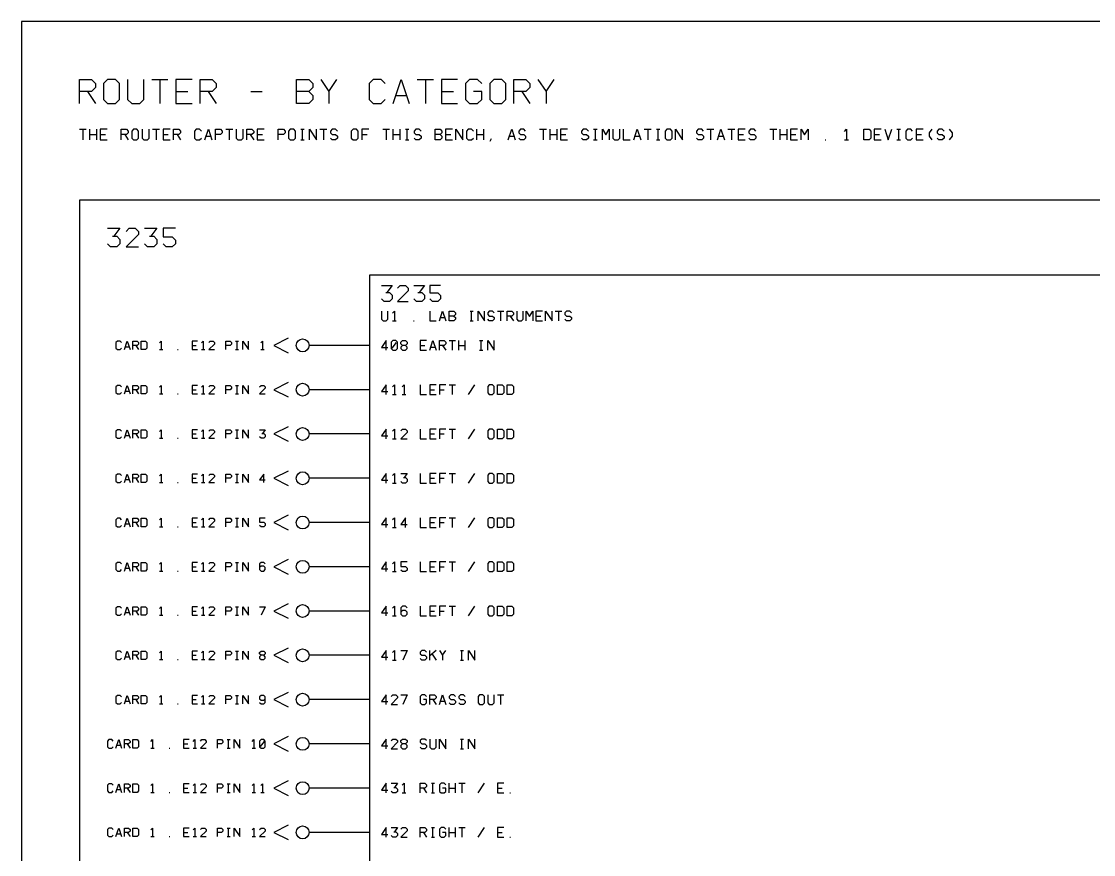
# Model space of a CAD drawing. Header units: millimetres. Extents: x 10 to 543, y 10 to 845.
# Drawn here: x 9.6 to 276.1, y 637.8 to 844.8 of the extents above; entities that cross this region are included whole.
import ezdxf

# ---------------------------------------------------------------- set-up
doc = ezdxf.new("R2010")
doc.units = ezdxf.units.MM
for name, color, linetype, lineweight in [('DEVICE', 7, 'CONTINUOUS', 25), ('GROUP', 6, 'CONTINUOUS', 25), ('LABEL', 8, 'CONTINUOUS', 25), ('POINT', 4, 'CONTINUOUS', 25), ('PORT_IN', 3, 'CONTINUOUS', 25), ('PORTAL', 2, 'CONTINUOUS', 25), ('SHEET', 7, 'CONTINUOUS', 25)]:
    doc.layers.add(name, color=color, linetype=linetype, lineweight=lineweight)

msp = doc.modelspace()

# ---------------------------------------------------------------- linework, layer by layer
at = {"layer": 'DEVICE'}
msp.add_lwpolyline([(96.1, 48.8), (456.1, 48.8), (456.1, 781.8), (96.1, 781.8)], close=True, dxfattribs=at)
at = {"layer": 'GROUP'}
msp.add_lwpolyline([(24, 24), (528.2, 24), (528.2, 800.4), (24, 800.4)], close=True, dxfattribs=at)
for points in [[(31, 793.4), (34.07, 793.4), (32.53, 791.41)], [(35.6, 792.63), (36.37, 793.4), (37.9, 793.4), (38.67, 792.63), (38.67, 791.87), (35.6, 788.8), (38.67, 788.8)], [(40.2, 793.4), (43.27, 793.4), (41.73, 791.41)], [(47.87, 793.4), (44.8, 793.4), (44.8, 791.25), (47.1, 791.25), (47.87, 790.49), (47.87, 789.57), (47.1, 788.8), (45.57, 788.8), (44.8, 789.57)], [(32.23, 791.41), (33.3, 791.41), (34.07, 790.64), (34.07, 789.57), (33.3, 788.8), (31.77, 788.8), (31, 789.57)], [(41.43, 791.41), (42.5, 791.41), (43.27, 790.64), (43.27, 789.57), (42.5, 788.8), (40.97, 788.8), (40.2, 789.57)]]:
    msp.add_lwpolyline(points, dxfattribs=at)
at = {"layer": 'LABEL'}
for points in [[(99.1, 779.2), (101.77, 779.2), (100.43, 777.47)], [(103.1, 778.53), (103.77, 779.2), (105.1, 779.2), (105.77, 778.53), (105.77, 777.87), (103.1, 775.2), (105.77, 775.2)], [(107.1, 779.2), (109.77, 779.2), (108.43, 777.47)], [(113.77, 779.2), (111.1, 779.2), (111.1, 777.33), (113.1, 777.33), (113.77, 776.67), (113.77, 775.87), (113.1, 775.2), (111.77, 775.2), (111.1, 775.87)], [(100.17, 777.47), (101.1, 777.47), (101.77, 776.8), (101.77, 775.87), (101.1, 775.2), (99.77, 775.2), (99.1, 775.87)], [(108.17, 777.47), (109.1, 777.47), (109.77, 776.8), (109.77, 775.87), (109.1, 775.2), (107.77, 775.2), (107.1, 775.87)], [(99.1, 772.8), (99.1, 770.8), (99.5, 770.4), (100.3, 770.4), (100.7, 770.8), (100.7, 772.8)], [(101.82, 772.32), (102.3, 772.8), (102.3, 770.4)], [(101.82, 770.4), (102.78, 770.4)], [(107.02, 770.4), (107.18, 770.4)], [(111.1, 772.8), (111.1, 770.4), (112.7, 770.4)], [(113.5, 770.4), (114.3, 772.8), (115.1, 770.4)], [(113.78, 771.2), (114.82, 771.2)], [(115.9, 770.4), (115.9, 772.8), (117.1, 772.8), (117.5, 772.4), (117.5, 772), (117.1, 771.6), (115.9, 771.6)], [(117.1, 771.6), (117.5, 771.2), (117.5, 770.8), (117.1, 770.4), (115.9, 770.4)], [(121.1, 772.8), (121.9, 772.8)], [(121.1, 770.4), (121.9, 770.4)], [(121.5, 770.4), (121.5, 772.8)], [(123.1, 770.4), (123.1, 772.8), (124.7, 770.4), (124.7, 772.8)], [(127.1, 772.4), (126.7, 772.8), (125.9, 772.8), (125.5, 772.4), (125.5, 772), (125.9, 771.6), (126.7, 771.6), (127.1, 771.2), (127.1, 770.8), (126.7, 770.4), (125.9, 770.4), (125.5, 770.8)], [(127.9, 772.8), (129.5, 772.8)], [(128.7, 772.8), (128.7, 770.4)], [(130.3, 770.4), (130.3, 772.8), (131.5, 772.8), (131.9, 772.4), (131.9, 772), (131.5, 771.6), (130.3, 771.6)], [(131.1, 771.6), (131.9, 770.4)], [(132.7, 772.8), (132.7, 770.8), (133.1, 770.4), (133.9, 770.4), (134.3, 770.8), (134.3, 772.8)], [(135.1, 770.4), (135.1, 772.8), (135.9, 771.52), (136.7, 772.8), (136.7, 770.4)], [(139.1, 772.8), (137.5, 772.8), (137.5, 770.4), (139.1, 770.4)], [(137.5, 771.6), (138.7, 771.6)], [(139.9, 770.4), (139.9, 772.8), (141.5, 770.4), (141.5, 772.8)], [(142.3, 772.8), (143.9, 772.8)], [(143.1, 772.8), (143.1, 770.4)], [(146.3, 772.4), (145.9, 772.8), (145.1, 772.8), (144.7, 772.4), (144.7, 772), (145.1, 771.6), (145.9, 771.6), (146.3, 771.2), (146.3, 770.8), (145.9, 770.4), (145.1, 770.4), (144.7, 770.8)], [(100.3, 763.1), (100.3, 765.5), (99.1, 763.82), (100.7, 763.82)], [(101.9, 763.1), (102.7, 763.1), (103.1, 763.5), (103.1, 765.1), (102.7, 765.5), (101.9, 765.5), (101.5, 765.1), (101.5, 763.5), (101.9, 763.1)], [(101.74, 763.58), (102.86, 765.02)], [(104.3, 764.3), (103.9, 764.7), (103.9, 765.1), (104.3, 765.5), (105.1, 765.5), (105.5, 765.1), (105.5, 764.7), (105.1, 764.3), (104.3, 764.3), (103.9, 763.9), (103.9, 763.5), (104.3, 763.1), (105.1, 763.1), (105.5, 763.5), (105.5, 763.9), (105.1, 764.3)], [(110.3, 765.5), (108.7, 765.5), (108.7, 763.1), (110.3, 763.1)], [(111.1, 763.1), (111.9, 765.5), (112.7, 763.1)], [(113.5, 763.1), (113.5, 765.5), (114.7, 765.5), (115.1, 765.1), (115.1, 764.7), (114.7, 764.3), (113.5, 764.3)], [(115.9, 765.5), (117.5, 765.5)], [(116.7, 765.5), (116.7, 763.1)], [(118.3, 763.1), (118.3, 765.5)], [(119.9, 763.1), (119.9, 765.5)], [(123.5, 765.5), (124.3, 765.5)], [(123.9, 763.1), (123.9, 765.5)], [(125.5, 763.1), (125.5, 765.5), (127.1, 763.1), (127.1, 765.5)], [(108.7, 764.3), (109.9, 764.3)], [(111.38, 763.9), (112.42, 763.9)], [(114.3, 764.3), (115.1, 763.1)], [(118.3, 764.3), (119.9, 764.3)], [(123.5, 763.1), (124.3, 763.1)], [(100.3, 752.1), (100.3, 754.5), (99.1, 752.82), (100.7, 752.82)], [(101.82, 754.02), (102.3, 754.5), (102.3, 752.1)], [(104.22, 754.02), (104.7, 754.5), (104.7, 752.1)], [(108.7, 754.5), (108.7, 752.1), (110.3, 752.1)], [(112.7, 754.5), (111.1, 754.5), (111.1, 752.1), (112.7, 752.1)], [(115.1, 754.5), (113.5, 754.5), (113.5, 752.1)], [(115.9, 754.5), (117.5, 754.5)], [(116.7, 754.5), (116.7, 752.1)], [(120.7, 752.1), (122.3, 754.5)], [(125.9, 752.1), (126.7, 752.1), (127.1, 752.5), (127.1, 754.1), (126.7, 754.5), (125.9, 754.5), (125.5, 754.1), (125.5, 752.5), (125.9, 752.1)], [(127.9, 752.1), (127.9, 754.5), (129.1, 754.5), (129.5, 754.1), (129.5, 752.5), (129.1, 752.1), (127.9, 752.1)], [(130.3, 752.1), (130.3, 754.5), (131.5, 754.5), (131.9, 754.1), (131.9, 752.5), (131.5, 752.1), (130.3, 752.1)], [(101.82, 752.1), (102.78, 752.1)], [(104.22, 752.1), (105.18, 752.1)], [(111.1, 753.3), (112.3, 753.3)], [(113.5, 753.3), (114.7, 753.3)], [(100.3, 741.1), (100.3, 743.5), (99.1, 741.82), (100.7, 741.82)], [(101.82, 743.02), (102.3, 743.5), (102.3, 741.1)], [(101.82, 741.1), (102.78, 741.1)], [(103.9, 743.1), (104.3, 743.5), (105.1, 743.5), (105.5, 743.1), (105.5, 742.7), (103.9, 741.1), (105.5, 741.1)], [(108.7, 743.5), (108.7, 741.1), (110.3, 741.1)], [(112.7, 743.5), (111.1, 743.5), (111.1, 741.1), (112.7, 741.1)], [(111.1, 742.3), (112.3, 742.3)], [(115.1, 743.5), (113.5, 743.5), (113.5, 741.1)], [(113.5, 742.3), (114.7, 742.3)], [(115.9, 743.5), (117.5, 743.5)], [(116.7, 743.5), (116.7, 741.1)], [(120.7, 741.1), (122.3, 743.5)], [(125.9, 741.1), (126.7, 741.1), (127.1, 741.5), (127.1, 743.1), (126.7, 743.5), (125.9, 743.5), (125.5, 743.1), (125.5, 741.5), (125.9, 741.1)], [(127.9, 741.1), (127.9, 743.5), (129.1, 743.5), (129.5, 743.1), (129.5, 741.5), (129.1, 741.1), (127.9, 741.1)], [(130.3, 741.1), (130.3, 743.5), (131.5, 743.5), (131.9, 743.1), (131.9, 741.5), (131.5, 741.1), (130.3, 741.1)], [(100.3, 730.1), (100.3, 732.5), (99.1, 730.82), (100.7, 730.82)], [(101.82, 732.02), (102.3, 732.5), (102.3, 730.1)], [(103.9, 732.5), (105.5, 732.5), (104.7, 731.46)], [(104.54, 731.46), (105.1, 731.46), (105.5, 731.06), (105.5, 730.5), (105.1, 730.1), (104.3, 730.1), (103.9, 730.5)], [(108.7, 732.5), (108.7, 730.1), (110.3, 730.1)], [(112.7, 732.5), (111.1, 732.5), (111.1, 730.1), (112.7, 730.1)], [(111.1, 731.3), (112.3, 731.3)], [(115.1, 732.5), (113.5, 732.5), (113.5, 730.1)], [(113.5, 731.3), (114.7, 731.3)], [(115.9, 732.5), (117.5, 732.5)], [(116.7, 732.5), (116.7, 730.1)], [(120.7, 730.1), (122.3, 732.5)], [(125.9, 730.1), (126.7, 730.1), (127.1, 730.5), (127.1, 732.1), (126.7, 732.5), (125.9, 732.5), (125.5, 732.1), (125.5, 730.5), (125.9, 730.1)], [(127.9, 730.1), (127.9, 732.5), (129.1, 732.5), (129.5, 732.1), (129.5, 730.5), (129.1, 730.1), (127.9, 730.1)], [(130.3, 730.1), (130.3, 732.5), (131.5, 732.5), (131.9, 732.1), (131.9, 730.5), (131.5, 730.1), (130.3, 730.1)], [(101.82, 730.1), (102.78, 730.1)], [(100.3, 719.1), (100.3, 721.5), (99.1, 719.82), (100.7, 719.82)], [(101.82, 721.02), (102.3, 721.5), (102.3, 719.1)], [(105.1, 719.1), (105.1, 721.5), (103.9, 719.82), (105.5, 719.82)], [(108.7, 721.5), (108.7, 719.1), (110.3, 719.1)], [(112.7, 721.5), (111.1, 721.5), (111.1, 719.1), (112.7, 719.1)], [(111.1, 720.3), (112.3, 720.3)], [(115.1, 721.5), (113.5, 721.5), (113.5, 719.1)], [(113.5, 720.3), (114.7, 720.3)], [(115.9, 721.5), (117.5, 721.5)], [(116.7, 721.5), (116.7, 719.1)], [(120.7, 719.1), (122.3, 721.5)], [(125.9, 719.1), (126.7, 719.1), (127.1, 719.5), (127.1, 721.1), (126.7, 721.5), (125.9, 721.5), (125.5, 721.1), (125.5, 719.5), (125.9, 719.1)], [(127.9, 719.1), (127.9, 721.5), (129.1, 721.5), (129.5, 721.1), (129.5, 719.5), (129.1, 719.1), (127.9, 719.1)], [(130.3, 719.1), (130.3, 721.5), (131.5, 721.5), (131.9, 721.1), (131.9, 719.5), (131.5, 719.1), (130.3, 719.1)], [(101.82, 719.1), (102.78, 719.1)], [(100.3, 708.1), (100.3, 710.5), (99.1, 708.82), (100.7, 708.82)], [(101.82, 710.02), (102.3, 710.5), (102.3, 708.1)], [(105.5, 710.5), (103.9, 710.5), (103.9, 709.38), (105.1, 709.38), (105.5, 708.98), (105.5, 708.5), (105.1, 708.1), (104.3, 708.1), (103.9, 708.5)], [(108.7, 710.5), (108.7, 708.1), (110.3, 708.1)], [(112.7, 710.5), (111.1, 710.5), (111.1, 708.1), (112.7, 708.1)], [(111.1, 709.3), (112.3, 709.3)], [(115.1, 710.5), (113.5, 710.5), (113.5, 708.1)], [(113.5, 709.3), (114.7, 709.3)], [(115.9, 710.5), (117.5, 710.5)], [(116.7, 710.5), (116.7, 708.1)], [(120.7, 708.1), (122.3, 710.5)], [(125.9, 708.1), (126.7, 708.1), (127.1, 708.5), (127.1, 710.1), (126.7, 710.5), (125.9, 710.5), (125.5, 710.1), (125.5, 708.5), (125.9, 708.1)], [(127.9, 708.1), (127.9, 710.5), (129.1, 710.5), (129.5, 710.1), (129.5, 708.5), (129.1, 708.1), (127.9, 708.1)], [(130.3, 708.1), (130.3, 710.5), (131.5, 710.5), (131.9, 710.1), (131.9, 708.5), (131.5, 708.1), (130.3, 708.1)], [(101.82, 708.1), (102.78, 708.1)], [(100.3, 697.1), (100.3, 699.5), (99.1, 697.82), (100.7, 697.82)], [(101.82, 699.02), (102.3, 699.5), (102.3, 697.1)], [(105.5, 699.1), (105.1, 699.5), (104.3, 699.5), (103.9, 699.1), (103.9, 697.5), (104.3, 697.1), (105.1, 697.1), (105.5, 697.5), (105.5, 698.06), (105.1, 698.46), (104.3, 698.46), (103.9, 698.06)], [(108.7, 699.5), (108.7, 697.1), (110.3, 697.1)], [(112.7, 699.5), (111.1, 699.5), (111.1, 697.1), (112.7, 697.1)], [(111.1, 698.3), (112.3, 698.3)], [(115.1, 699.5), (113.5, 699.5), (113.5, 697.1)], [(113.5, 698.3), (114.7, 698.3)], [(115.9, 699.5), (117.5, 699.5)], [(116.7, 699.5), (116.7, 697.1)], [(120.7, 697.1), (122.3, 699.5)], [(125.9, 697.1), (126.7, 697.1), (127.1, 697.5), (127.1, 699.1), (126.7, 699.5), (125.9, 699.5), (125.5, 699.1), (125.5, 697.5), (125.9, 697.1)], [(127.9, 697.1), (127.9, 699.5), (129.1, 699.5), (129.5, 699.1), (129.5, 697.5), (129.1, 697.1), (127.9, 697.1)], [(130.3, 697.1), (130.3, 699.5), (131.5, 699.5), (131.9, 699.1), (131.9, 697.5), (131.5, 697.1), (130.3, 697.1)], [(101.82, 697.1), (102.78, 697.1)], [(100.3, 686.1), (100.3, 688.5), (99.1, 686.82), (100.7, 686.82)], [(101.82, 688.02), (102.3, 688.5), (102.3, 686.1)], [(103.9, 688.5), (105.5, 688.5), (104.38, 686.1)], [(110.3, 688.1), (109.9, 688.5), (109.1, 688.5), (108.7, 688.1), (108.7, 687.7), (109.1, 687.3), (109.9, 687.3), (110.3, 686.9), (110.3, 686.5), (109.9, 686.1), (109.1, 686.1), (108.7, 686.5)], [(111.1, 686.1), (111.1, 688.5)], [(112.7, 688.5), (111.1, 687.14)], [(111.66, 687.62), (112.7, 686.1)], [(113.5, 688.5), (114.3, 687.3), (115.1, 688.5)], [(118.7, 688.5), (119.5, 688.5)], [(119.1, 686.1), (119.1, 688.5)], [(120.7, 686.1), (120.7, 688.5), (122.3, 686.1), (122.3, 688.5)], [(101.82, 686.1), (102.78, 686.1)], [(114.3, 687.3), (114.3, 686.1)], [(118.7, 686.1), (119.5, 686.1)], [(100.3, 675.1), (100.3, 677.5), (99.1, 675.82), (100.7, 675.82)], [(101.5, 677.1), (101.9, 677.5), (102.7, 677.5), (103.1, 677.1), (103.1, 676.7), (101.5, 675.1), (103.1, 675.1)], [(103.9, 677.5), (105.5, 677.5), (104.38, 675.1)], [(110.3, 677.1), (109.9, 677.5), (109.1, 677.5), (108.7, 677.1), (108.7, 675.5), (109.1, 675.1), (109.9, 675.1), (110.3, 675.5), (110.3, 676.3), (109.5, 676.3)], [(111.1, 675.1), (111.1, 677.5), (112.3, 677.5), (112.7, 677.1), (112.7, 676.7), (112.3, 676.3), (111.1, 676.3)], [(113.5, 675.1), (114.3, 677.5), (115.1, 675.1)], [(117.5, 677.1), (117.1, 677.5), (116.3, 677.5), (115.9, 677.1), (115.9, 676.7), (116.3, 676.3), (117.1, 676.3), (117.5, 675.9), (117.5, 675.5), (117.1, 675.1), (116.3, 675.1), (115.9, 675.5)], [(119.9, 677.1), (119.5, 677.5), (118.7, 677.5), (118.3, 677.1), (118.3, 676.7), (118.7, 676.3), (119.5, 676.3), (119.9, 675.9), (119.9, 675.5), (119.5, 675.1), (118.7, 675.1), (118.3, 675.5)], [(123.5, 675.1), (124.3, 675.1), (124.7, 675.5), (124.7, 677.1), (124.3, 677.5), (123.5, 677.5), (123.1, 677.1), (123.1, 675.5), (123.5, 675.1)], [(125.5, 677.5), (125.5, 675.5), (125.9, 675.1), (126.7, 675.1), (127.1, 675.5), (127.1, 677.5)], [(127.9, 677.5), (129.5, 677.5)], [(128.7, 677.5), (128.7, 675.1)], [(111.9, 676.3), (112.7, 675.1)], [(113.78, 675.9), (114.82, 675.9)], [(100.3, 664.1), (100.3, 666.5), (99.1, 664.82), (100.7, 664.82)], [(101.5, 666.1), (101.9, 666.5), (102.7, 666.5), (103.1, 666.1), (103.1, 665.7), (101.5, 664.1), (103.1, 664.1)], [(104.3, 665.3), (103.9, 665.7), (103.9, 666.1), (104.3, 666.5), (105.1, 666.5), (105.5, 666.1), (105.5, 665.7), (105.1, 665.3), (104.3, 665.3), (103.9, 664.9), (103.9, 664.5), (104.3, 664.1), (105.1, 664.1), (105.5, 664.5), (105.5, 664.9), (105.1, 665.3)], [(110.3, 666.1), (109.9, 666.5), (109.1, 666.5), (108.7, 666.1), (108.7, 665.7), (109.1, 665.3), (109.9, 665.3), (110.3, 664.9), (110.3, 664.5), (109.9, 664.1), (109.1, 664.1), (108.7, 664.5)], [(111.1, 666.5), (111.1, 664.5), (111.5, 664.1), (112.3, 664.1), (112.7, 664.5), (112.7, 666.5)], [(113.5, 664.1), (113.5, 666.5), (115.1, 664.1), (115.1, 666.5)], [(118.7, 666.5), (119.5, 666.5)], [(119.1, 664.1), (119.1, 666.5)], [(120.7, 664.1), (120.7, 666.5), (122.3, 664.1), (122.3, 666.5)], [(118.7, 664.1), (119.5, 664.1)], [(100.3, 653.1), (100.3, 655.5), (99.1, 653.82), (100.7, 653.82)], [(101.5, 655.5), (103.1, 655.5), (102.3, 654.46)], [(102.14, 654.46), (102.7, 654.46), (103.1, 654.06), (103.1, 653.5), (102.7, 653.1), (101.9, 653.1), (101.5, 653.5)], [(104.22, 655.02), (104.7, 655.5), (104.7, 653.1)], [(104.22, 653.1), (105.18, 653.1)], [(108.7, 653.1), (108.7, 655.5), (109.9, 655.5), (110.3, 655.1), (110.3, 654.7), (109.9, 654.3), (108.7, 654.3)], [(109.5, 654.3), (110.3, 653.1)], [(111.5, 655.5), (112.3, 655.5)], [(111.5, 653.1), (112.3, 653.1)], [(111.9, 653.1), (111.9, 655.5)], [(115.1, 655.1), (114.7, 655.5), (113.9, 655.5), (113.5, 655.1), (113.5, 653.5), (113.9, 653.1), (114.7, 653.1), (115.1, 653.5), (115.1, 654.3), (114.3, 654.3)], [(115.9, 653.1), (115.9, 655.5)], [(115.9, 654.3), (117.5, 654.3)], [(117.5, 653.1), (117.5, 655.5)], [(118.3, 655.5), (119.9, 655.5)], [(119.1, 655.5), (119.1, 653.1)], [(123.1, 653.1), (124.7, 655.5)], [(129.5, 655.5), (127.9, 655.5), (127.9, 653.1), (129.5, 653.1)], [(127.9, 654.3), (129.1, 654.3)], [(131.02, 653.1), (131.18, 653.1)], [(100.3, 642.1), (100.3, 644.5), (99.1, 642.82), (100.7, 642.82)], [(101.5, 644.5), (103.1, 644.5), (102.3, 643.46)], [(102.14, 643.46), (102.7, 643.46), (103.1, 643.06), (103.1, 642.5), (102.7, 642.1), (101.9, 642.1), (101.5, 642.5)], [(103.9, 644.1), (104.3, 644.5), (105.1, 644.5), (105.5, 644.1), (105.5, 643.7), (103.9, 642.1), (105.5, 642.1)], [(108.7, 642.1), (108.7, 644.5), (109.9, 644.5), (110.3, 644.1), (110.3, 643.7), (109.9, 643.3), (108.7, 643.3)], [(109.5, 643.3), (110.3, 642.1)], [(111.5, 644.5), (112.3, 644.5)], [(111.9, 642.1), (111.9, 644.5)], [(115.1, 644.1), (114.7, 644.5), (113.9, 644.5), (113.5, 644.1), (113.5, 642.5), (113.9, 642.1), (114.7, 642.1), (115.1, 642.5), (115.1, 643.3), (114.3, 643.3)], [(115.9, 642.1), (115.9, 644.5)], [(115.9, 643.3), (117.5, 643.3)], [(117.5, 642.1), (117.5, 644.5)], [(118.3, 644.5), (119.9, 644.5)], [(119.1, 644.5), (119.1, 642.1)], [(123.1, 642.1), (124.7, 644.5)], [(129.5, 644.5), (127.9, 644.5), (127.9, 642.1), (129.5, 642.1)], [(127.9, 643.3), (129.1, 643.3)], [(111.5, 642.1), (112.3, 642.1)], [(131.02, 642.1), (131.18, 642.1)]]:
    msp.add_lwpolyline(points, dxfattribs=at)
at = {"layer": 'POINT'}
for centre in [(79.5, 764.3), (79.5, 753.3), (79.5, 742.3), (79.5, 731.3), (79.5, 720.3), (79.5, 709.3), (79.5, 698.3), (79.5, 687.3), (79.5, 676.3), (79.5, 665.3), (79.5, 654.3), (79.5, 643.3)]:
    msp.add_circle(centre, 1.6, dxfattribs=at)
at = {"layer": 'PORT_IN'}
for p, q in [((96.1, 764.3), (81.1, 764.3)), ((96.1, 753.3), (81.1, 753.3)), ((96.1, 742.3), (81.1, 742.3)), ((96.1, 731.3), (81.1, 731.3)), ((96.1, 720.3), (81.1, 720.3)), ((96.1, 709.3), (81.1, 709.3)), ((96.1, 698.3), (81.1, 698.3)), ((96.1, 687.3), (81.1, 687.3)), ((96.1, 676.3), (81.1, 676.3)), ((96.1, 665.3), (81.1, 665.3)), ((96.1, 654.3), (81.1, 654.3)), ((96.1, 643.3), (81.1, 643.3))]:
    msp.add_line(p, q, dxfattribs=at)
at = {"layer": 'PORTAL'}
for points in [[(34.5, 765), (34.15, 765.35), (33.45, 765.35), (33.1, 765), (33.1, 763.6), (33.45, 763.25), (34.15, 763.25), (34.5, 763.6)], [(35.2, 763.25), (35.9, 765.35), (36.6, 763.25)], [(37.3, 763.25), (37.3, 765.35), (38.35, 765.35), (38.7, 765), (38.7, 764.65), (38.35, 764.3), (37.3, 764.3)], [(39.4, 763.25), (39.4, 765.35), (40.45, 765.35), (40.8, 765), (40.8, 763.6), (40.45, 763.25), (39.4, 763.25)], [(43.88, 764.93), (44.3, 765.35), (44.3, 763.25)], [(53.4, 765.35), (52, 765.35), (52, 763.25), (53.4, 763.25)], [(54.38, 764.93), (54.8, 765.35), (54.8, 763.25)], [(56.2, 765), (56.55, 765.35), (57.25, 765.35), (57.6, 765), (57.6, 764.65), (56.2, 763.25), (57.6, 763.25)], [(60.4, 763.25), (60.4, 765.35), (61.45, 765.35), (61.8, 765), (61.8, 764.65), (61.45, 764.3), (60.4, 764.3)], [(62.85, 765.35), (63.55, 765.35)], [(63.2, 763.25), (63.2, 765.35)], [(64.6, 763.25), (64.6, 765.35), (66, 763.25), (66, 765.35)], [(69.08, 764.93), (69.5, 765.35), (69.5, 763.25)], [(75.9, 766.1), (72.3, 764.3), (75.9, 762.5)], [(35.45, 763.95), (36.35, 763.95)], [(38, 764.3), (38.7, 763.25)], [(43.88, 763.25), (44.72, 763.25)], [(48.43, 763.25), (48.57, 763.25)], [(52, 764.3), (53.05, 764.3)], [(54.38, 763.25), (55.22, 763.25)], [(62.85, 763.25), (63.55, 763.25)], [(69.08, 763.25), (69.92, 763.25)], [(34.5, 754), (34.15, 754.35), (33.45, 754.35), (33.1, 754), (33.1, 752.6), (33.45, 752.25), (34.15, 752.25), (34.5, 752.6)], [(35.2, 752.25), (35.9, 754.35), (36.6, 752.25)], [(37.3, 752.25), (37.3, 754.35), (38.35, 754.35), (38.7, 754), (38.7, 753.65), (38.35, 753.3), (37.3, 753.3)], [(39.4, 752.25), (39.4, 754.35), (40.45, 754.35), (40.8, 754), (40.8, 752.6), (40.45, 752.25), (39.4, 752.25)], [(43.88, 753.93), (44.3, 754.35), (44.3, 752.25)], [(53.4, 754.35), (52, 754.35), (52, 752.25), (53.4, 752.25)], [(54.38, 753.93), (54.8, 754.35), (54.8, 752.25)], [(56.2, 754), (56.55, 754.35), (57.25, 754.35), (57.6, 754), (57.6, 753.65), (56.2, 752.25), (57.6, 752.25)], [(60.4, 752.25), (60.4, 754.35), (61.45, 754.35), (61.8, 754), (61.8, 753.65), (61.45, 753.3), (60.4, 753.3)], [(62.85, 754.35), (63.55, 754.35)], [(63.2, 752.25), (63.2, 754.35)], [(64.6, 752.25), (64.6, 754.35), (66, 752.25), (66, 754.35)], [(68.8, 754), (69.15, 754.35), (69.85, 754.35), (70.2, 754), (70.2, 753.65), (68.8, 752.25), (70.2, 752.25)], [(75.9, 755.1), (72.3, 753.3), (75.9, 751.5)], [(35.45, 752.95), (36.35, 752.95)], [(38, 753.3), (38.7, 752.25)], [(43.88, 752.25), (44.72, 752.25)], [(48.43, 752.25), (48.57, 752.25)], [(52, 753.3), (53.05, 753.3)], [(54.38, 752.25), (55.22, 752.25)], [(62.85, 752.25), (63.55, 752.25)], [(75.9, 744.1), (72.3, 742.3), (75.9, 740.5)], [(34.5, 743), (34.15, 743.35), (33.45, 743.35), (33.1, 743), (33.1, 741.6), (33.45, 741.25), (34.15, 741.25), (34.5, 741.6)], [(35.2, 741.25), (35.9, 743.35), (36.6, 741.25)], [(35.45, 741.95), (36.35, 741.95)], [(37.3, 741.25), (37.3, 743.35), (38.35, 743.35), (38.7, 743), (38.7, 742.65), (38.35, 742.3), (37.3, 742.3)], [(38, 742.3), (38.7, 741.25)], [(39.4, 741.25), (39.4, 743.35), (40.45, 743.35), (40.8, 743), (40.8, 741.6), (40.45, 741.25), (39.4, 741.25)], [(43.88, 742.93), (44.3, 743.35), (44.3, 741.25)], [(43.88, 741.25), (44.72, 741.25)], [(48.43, 741.25), (48.57, 741.25)], [(53.4, 743.35), (52, 743.35), (52, 741.25), (53.4, 741.25)], [(52, 742.3), (53.05, 742.3)], [(54.38, 742.93), (54.8, 743.35), (54.8, 741.25)], [(54.38, 741.25), (55.22, 741.25)], [(56.2, 743), (56.55, 743.35), (57.25, 743.35), (57.6, 743), (57.6, 742.65), (56.2, 741.25), (57.6, 741.25)], [(60.4, 741.25), (60.4, 743.35), (61.45, 743.35), (61.8, 743), (61.8, 742.65), (61.45, 742.3), (60.4, 742.3)], [(62.85, 743.35), (63.55, 743.35)], [(62.85, 741.25), (63.55, 741.25)], [(63.2, 741.25), (63.2, 743.35)], [(64.6, 741.25), (64.6, 743.35), (66, 741.25), (66, 743.35)], [(68.8, 743.35), (70.2, 743.35), (69.5, 742.44)], [(69.36, 742.44), (69.85, 742.44), (70.2, 742.09), (70.2, 741.6), (69.85, 741.25), (69.15, 741.25), (68.8, 741.6)], [(75.9, 733.1), (72.3, 731.3), (75.9, 729.5)], [(34.5, 732), (34.15, 732.35), (33.45, 732.35), (33.1, 732), (33.1, 730.6), (33.45, 730.25), (34.15, 730.25), (34.5, 730.6)], [(35.2, 730.25), (35.9, 732.35), (36.6, 730.25)], [(35.45, 730.95), (36.35, 730.95)], [(37.3, 730.25), (37.3, 732.35), (38.35, 732.35), (38.7, 732), (38.7, 731.65), (38.35, 731.3), (37.3, 731.3)], [(38, 731.3), (38.7, 730.25)], [(39.4, 730.25), (39.4, 732.35), (40.45, 732.35), (40.8, 732), (40.8, 730.6), (40.45, 730.25), (39.4, 730.25)], [(43.88, 731.93), (44.3, 732.35), (44.3, 730.25)], [(43.88, 730.25), (44.72, 730.25)], [(48.43, 730.25), (48.57, 730.25)], [(53.4, 732.35), (52, 732.35), (52, 730.25), (53.4, 730.25)], [(52, 731.3), (53.05, 731.3)], [(54.38, 731.93), (54.8, 732.35), (54.8, 730.25)], [(54.38, 730.25), (55.22, 730.25)], [(56.2, 732), (56.55, 732.35), (57.25, 732.35), (57.6, 732), (57.6, 731.65), (56.2, 730.25), (57.6, 730.25)], [(60.4, 730.25), (60.4, 732.35), (61.45, 732.35), (61.8, 732), (61.8, 731.65), (61.45, 731.3), (60.4, 731.3)], [(62.85, 732.35), (63.55, 732.35)], [(62.85, 730.25), (63.55, 730.25)], [(63.2, 730.25), (63.2, 732.35)], [(64.6, 730.25), (64.6, 732.35), (66, 730.25), (66, 732.35)], [(69.85, 730.25), (69.85, 732.35), (68.8, 730.88), (70.2, 730.88)], [(34.5, 721), (34.15, 721.35), (33.45, 721.35), (33.1, 721), (33.1, 719.6), (33.45, 719.25), (34.15, 719.25), (34.5, 719.6)], [(35.2, 719.25), (35.9, 721.35), (36.6, 719.25)], [(35.45, 719.95), (36.35, 719.95)], [(37.3, 719.25), (37.3, 721.35), (38.35, 721.35), (38.7, 721), (38.7, 720.65), (38.35, 720.3), (37.3, 720.3)], [(38, 720.3), (38.7, 719.25)], [(39.4, 719.25), (39.4, 721.35), (40.45, 721.35), (40.8, 721), (40.8, 719.6), (40.45, 719.25), (39.4, 719.25)], [(43.88, 720.93), (44.3, 721.35), (44.3, 719.25)], [(53.4, 721.35), (52, 721.35), (52, 719.25), (53.4, 719.25)], [(52, 720.3), (53.05, 720.3)], [(54.38, 720.93), (54.8, 721.35), (54.8, 719.25)], [(56.2, 721), (56.55, 721.35), (57.25, 721.35), (57.6, 721), (57.6, 720.65), (56.2, 719.25), (57.6, 719.25)], [(60.4, 719.25), (60.4, 721.35), (61.45, 721.35), (61.8, 721), (61.8, 720.65), (61.45, 720.3), (60.4, 720.3)], [(62.85, 721.35), (63.55, 721.35)], [(63.2, 719.25), (63.2, 721.35)], [(64.6, 719.25), (64.6, 721.35), (66, 719.25), (66, 721.35)], [(70.2, 721.35), (68.8, 721.35), (68.8, 720.37), (69.85, 720.37), (70.2, 720.02), (70.2, 719.6), (69.85, 719.25), (69.15, 719.25), (68.8, 719.6)], [(75.9, 722.1), (72.3, 720.3), (75.9, 718.5)], [(43.88, 719.25), (44.72, 719.25)], [(48.43, 719.25), (48.57, 719.25)], [(54.38, 719.25), (55.22, 719.25)], [(62.85, 719.25), (63.55, 719.25)], [(34.5, 710), (34.15, 710.35), (33.45, 710.35), (33.1, 710), (33.1, 708.6), (33.45, 708.25), (34.15, 708.25), (34.5, 708.6)], [(35.2, 708.25), (35.9, 710.35), (36.6, 708.25)], [(35.45, 708.95), (36.35, 708.95)], [(37.3, 708.25), (37.3, 710.35), (38.35, 710.35), (38.7, 710), (38.7, 709.65), (38.35, 709.3), (37.3, 709.3)], [(38, 709.3), (38.7, 708.25)], [(39.4, 708.25), (39.4, 710.35), (40.45, 710.35), (40.8, 710), (40.8, 708.6), (40.45, 708.25), (39.4, 708.25)], [(43.88, 709.93), (44.3, 710.35), (44.3, 708.25)], [(53.4, 710.35), (52, 710.35), (52, 708.25), (53.4, 708.25)], [(52, 709.3), (53.05, 709.3)], [(54.38, 709.93), (54.8, 710.35), (54.8, 708.25)], [(56.2, 710), (56.55, 710.35), (57.25, 710.35), (57.6, 710), (57.6, 709.65), (56.2, 708.25), (57.6, 708.25)], [(60.4, 708.25), (60.4, 710.35), (61.45, 710.35), (61.8, 710), (61.8, 709.65), (61.45, 709.3), (60.4, 709.3)], [(62.85, 710.35), (63.55, 710.35)], [(63.2, 708.25), (63.2, 710.35)], [(64.6, 708.25), (64.6, 710.35), (66, 708.25), (66, 710.35)], [(70.2, 710), (69.85, 710.35), (69.15, 710.35), (68.8, 710), (68.8, 708.6), (69.15, 708.25), (69.85, 708.25), (70.2, 708.6), (70.2, 709.09), (69.85, 709.44), (69.15, 709.44), (68.8, 709.09)], [(75.9, 711.1), (72.3, 709.3), (75.9, 707.5)], [(43.88, 708.25), (44.72, 708.25)], [(48.43, 708.25), (48.57, 708.25)], [(54.38, 708.25), (55.22, 708.25)], [(62.85, 708.25), (63.55, 708.25)], [(34.5, 699), (34.15, 699.35), (33.45, 699.35), (33.1, 699), (33.1, 697.6), (33.45, 697.25), (34.15, 697.25), (34.5, 697.6)], [(35.2, 697.25), (35.9, 699.35), (36.6, 697.25)], [(37.3, 697.25), (37.3, 699.35), (38.35, 699.35), (38.7, 699), (38.7, 698.65), (38.35, 698.3), (37.3, 698.3)], [(38, 698.3), (38.7, 697.25)], [(39.4, 697.25), (39.4, 699.35), (40.45, 699.35), (40.8, 699), (40.8, 697.6), (40.45, 697.25), (39.4, 697.25)], [(43.88, 698.93), (44.3, 699.35), (44.3, 697.25)], [(53.4, 699.35), (52, 699.35), (52, 697.25), (53.4, 697.25)], [(52, 698.3), (53.05, 698.3)], [(54.38, 698.93), (54.8, 699.35), (54.8, 697.25)], [(56.2, 699), (56.55, 699.35), (57.25, 699.35), (57.6, 699), (57.6, 698.65), (56.2, 697.25), (57.6, 697.25)], [(60.4, 697.25), (60.4, 699.35), (61.45, 699.35), (61.8, 699), (61.8, 698.65), (61.45, 698.3), (60.4, 698.3)], [(62.85, 699.35), (63.55, 699.35)], [(63.2, 697.25), (63.2, 699.35)], [(64.6, 697.25), (64.6, 699.35), (66, 697.25), (66, 699.35)], [(68.8, 699.35), (70.2, 699.35), (69.22, 697.25)], [(75.9, 700.1), (72.3, 698.3), (75.9, 696.5)], [(35.45, 697.95), (36.35, 697.95)], [(43.88, 697.25), (44.72, 697.25)], [(48.43, 697.25), (48.57, 697.25)], [(54.38, 697.25), (55.22, 697.25)], [(62.85, 697.25), (63.55, 697.25)], [(34.5, 688), (34.15, 688.35), (33.45, 688.35), (33.1, 688), (33.1, 686.6), (33.45, 686.25), (34.15, 686.25), (34.5, 686.6)], [(35.2, 686.25), (35.9, 688.35), (36.6, 686.25)], [(37.3, 686.25), (37.3, 688.35), (38.35, 688.35), (38.7, 688), (38.7, 687.65), (38.35, 687.3), (37.3, 687.3)], [(39.4, 686.25), (39.4, 688.35), (40.45, 688.35), (40.8, 688), (40.8, 686.6), (40.45, 686.25), (39.4, 686.25)], [(43.88, 687.93), (44.3, 688.35), (44.3, 686.25)], [(53.4, 688.35), (52, 688.35), (52, 686.25), (53.4, 686.25)], [(54.38, 687.93), (54.8, 688.35), (54.8, 686.25)], [(56.2, 688), (56.55, 688.35), (57.25, 688.35), (57.6, 688), (57.6, 687.65), (56.2, 686.25), (57.6, 686.25)], [(60.4, 686.25), (60.4, 688.35), (61.45, 688.35), (61.8, 688), (61.8, 687.65), (61.45, 687.3), (60.4, 687.3)], [(62.85, 688.35), (63.55, 688.35)], [(63.2, 686.25), (63.2, 688.35)], [(64.6, 686.25), (64.6, 688.35), (66, 686.25), (66, 688.35)], [(69.15, 687.3), (68.8, 687.65), (68.8, 688), (69.15, 688.35), (69.85, 688.35), (70.2, 688), (70.2, 687.65), (69.85, 687.3), (69.15, 687.3), (68.8, 686.95), (68.8, 686.6), (69.15, 686.25), (69.85, 686.25), (70.2, 686.6), (70.2, 686.95), (69.85, 687.3)], [(75.9, 689.1), (72.3, 687.3), (75.9, 685.5)], [(35.45, 686.95), (36.35, 686.95)], [(38, 687.3), (38.7, 686.25)], [(43.88, 686.25), (44.72, 686.25)], [(48.43, 686.25), (48.57, 686.25)], [(52, 687.3), (53.05, 687.3)], [(54.38, 686.25), (55.22, 686.25)], [(62.85, 686.25), (63.55, 686.25)], [(34.5, 677), (34.15, 677.35), (33.45, 677.35), (33.1, 677), (33.1, 675.6), (33.45, 675.25), (34.15, 675.25), (34.5, 675.6)], [(35.2, 675.25), (35.9, 677.35), (36.6, 675.25)], [(37.3, 675.25), (37.3, 677.35), (38.35, 677.35), (38.7, 677), (38.7, 676.65), (38.35, 676.3), (37.3, 676.3)], [(39.4, 675.25), (39.4, 677.35), (40.45, 677.35), (40.8, 677), (40.8, 675.6), (40.45, 675.25), (39.4, 675.25)], [(43.88, 676.93), (44.3, 677.35), (44.3, 675.25)], [(53.4, 677.35), (52, 677.35), (52, 675.25), (53.4, 675.25)], [(54.38, 676.93), (54.8, 677.35), (54.8, 675.25)], [(56.2, 677), (56.55, 677.35), (57.25, 677.35), (57.6, 677), (57.6, 676.65), (56.2, 675.25), (57.6, 675.25)], [(60.4, 675.25), (60.4, 677.35), (61.45, 677.35), (61.8, 677), (61.8, 676.65), (61.45, 676.3), (60.4, 676.3)], [(62.85, 677.35), (63.55, 677.35)], [(63.2, 675.25), (63.2, 677.35)], [(64.6, 675.25), (64.6, 677.35), (66, 675.25), (66, 677.35)], [(68.8, 675.6), (69.15, 675.25), (69.85, 675.25), (70.2, 675.6), (70.2, 677), (69.85, 677.35), (69.15, 677.35), (68.8, 677), (68.8, 676.51), (69.15, 676.16), (69.85, 676.16), (70.2, 676.51)], [(75.9, 678.1), (72.3, 676.3), (75.9, 674.5)], [(35.45, 675.95), (36.35, 675.95)], [(38, 676.3), (38.7, 675.25)], [(43.88, 675.25), (44.72, 675.25)], [(48.43, 675.25), (48.57, 675.25)], [(52, 676.3), (53.05, 676.3)], [(54.38, 675.25), (55.22, 675.25)], [(62.85, 675.25), (63.55, 675.25)], [(32.4, 666), (32.05, 666.35), (31.35, 666.35), (31, 666), (31, 664.6), (31.35, 664.25), (32.05, 664.25), (32.4, 664.6)], [(33.1, 664.25), (33.8, 666.35), (34.5, 664.25)], [(35.2, 664.25), (35.2, 666.35), (36.25, 666.35), (36.6, 666), (36.6, 665.65), (36.25, 665.3), (35.2, 665.3)], [(37.3, 664.25), (37.3, 666.35), (38.35, 666.35), (38.7, 666), (38.7, 664.6), (38.35, 664.25), (37.3, 664.25)], [(41.78, 665.93), (42.2, 666.35), (42.2, 664.25)], [(51.3, 666.35), (49.9, 666.35), (49.9, 664.25), (51.3, 664.25)], [(52.28, 665.93), (52.7, 666.35), (52.7, 664.25)], [(54.1, 666), (54.45, 666.35), (55.15, 666.35), (55.5, 666), (55.5, 665.65), (54.1, 664.25), (55.5, 664.25)], [(58.3, 664.25), (58.3, 666.35), (59.35, 666.35), (59.7, 666), (59.7, 665.65), (59.35, 665.3), (58.3, 665.3)], [(60.75, 666.35), (61.45, 666.35)], [(61.1, 664.25), (61.1, 666.35)], [(62.5, 664.25), (62.5, 666.35), (63.9, 664.25), (63.9, 666.35)], [(66.98, 665.93), (67.4, 666.35), (67.4, 664.25)], [(69.15, 664.25), (69.85, 664.25), (70.2, 664.6), (70.2, 666), (69.85, 666.35), (69.15, 666.35), (68.8, 666), (68.8, 664.6), (69.15, 664.25)], [(75.9, 667.1), (72.3, 665.3), (75.9, 663.5)], [(33.34, 664.95), (34.26, 664.95)], [(35.9, 665.3), (36.6, 664.25)], [(41.78, 664.25), (42.62, 664.25)], [(46.33, 664.25), (46.47, 664.25)], [(49.9, 665.3), (50.95, 665.3)], [(52.28, 664.25), (53.12, 664.25)], [(60.75, 664.25), (61.45, 664.25)], [(66.98, 664.25), (67.82, 664.25)], [(69.01, 664.67), (69.99, 665.93)], [(75.9, 656.1), (72.3, 654.3), (75.9, 652.5)], [(32.4, 655), (32.05, 655.35), (31.35, 655.35), (31, 655), (31, 653.6), (31.35, 653.25), (32.05, 653.25), (32.4, 653.6)], [(33.1, 653.25), (33.8, 655.35), (34.5, 653.25)], [(33.34, 653.95), (34.26, 653.95)], [(35.2, 653.25), (35.2, 655.35), (36.25, 655.35), (36.6, 655), (36.6, 654.65), (36.25, 654.3), (35.2, 654.3)], [(35.9, 654.3), (36.6, 653.25)], [(37.3, 653.25), (37.3, 655.35), (38.35, 655.35), (38.7, 655), (38.7, 653.6), (38.35, 653.25), (37.3, 653.25)], [(41.78, 654.93), (42.2, 655.35), (42.2, 653.25)], [(41.78, 653.25), (42.62, 653.25)], [(46.33, 653.25), (46.47, 653.25)], [(51.3, 655.35), (49.9, 655.35), (49.9, 653.25), (51.3, 653.25)], [(49.9, 654.3), (50.95, 654.3)], [(52.28, 654.93), (52.7, 655.35), (52.7, 653.25)], [(52.28, 653.25), (53.12, 653.25)], [(54.1, 655), (54.45, 655.35), (55.15, 655.35), (55.5, 655), (55.5, 654.65), (54.1, 653.25), (55.5, 653.25)], [(58.3, 653.25), (58.3, 655.35), (59.35, 655.35), (59.7, 655), (59.7, 654.65), (59.35, 654.3), (58.3, 654.3)], [(60.75, 655.35), (61.45, 655.35)], [(60.75, 653.25), (61.45, 653.25)], [(61.1, 653.25), (61.1, 655.35)], [(62.5, 653.25), (62.5, 655.35), (63.9, 653.25), (63.9, 655.35)], [(66.98, 654.93), (67.4, 655.35), (67.4, 653.25)], [(66.98, 653.25), (67.82, 653.25)], [(69.08, 654.93), (69.5, 655.35), (69.5, 653.25)], [(69.08, 653.25), (69.92, 653.25)], [(75.9, 645.1), (72.3, 643.3), (75.9, 641.5)], [(32.4, 644), (32.05, 644.35), (31.35, 644.35), (31, 644), (31, 642.6), (31.35, 642.25), (32.05, 642.25), (32.4, 642.6)], [(33.1, 642.25), (33.8, 644.35), (34.5, 642.25)], [(33.34, 642.95), (34.26, 642.95)], [(35.2, 642.25), (35.2, 644.35), (36.25, 644.35), (36.6, 644), (36.6, 643.65), (36.25, 643.3), (35.2, 643.3)], [(35.9, 643.3), (36.6, 642.25)], [(37.3, 642.25), (37.3, 644.35), (38.35, 644.35), (38.7, 644), (38.7, 642.6), (38.35, 642.25), (37.3, 642.25)], [(41.78, 643.93), (42.2, 644.35), (42.2, 642.25)], [(51.3, 644.35), (49.9, 644.35), (49.9, 642.25), (51.3, 642.25)], [(49.9, 643.3), (50.95, 643.3)], [(52.28, 643.93), (52.7, 644.35), (52.7, 642.25)], [(54.1, 644), (54.45, 644.35), (55.15, 644.35), (55.5, 644), (55.5, 643.65), (54.1, 642.25), (55.5, 642.25)], [(58.3, 642.25), (58.3, 644.35), (59.35, 644.35), (59.7, 644), (59.7, 643.65), (59.35, 643.3), (58.3, 643.3)], [(60.75, 644.35), (61.45, 644.35)], [(61.1, 642.25), (61.1, 644.35)], [(62.5, 642.25), (62.5, 644.35), (63.9, 642.25), (63.9, 644.35)], [(66.98, 643.93), (67.4, 644.35), (67.4, 642.25)], [(68.8, 644), (69.15, 644.35), (69.85, 644.35), (70.2, 644), (70.2, 643.65), (68.8, 642.25), (70.2, 642.25)], [(41.78, 642.25), (42.62, 642.25)], [(46.33, 642.25), (46.47, 642.25)], [(52.28, 642.25), (53.12, 642.25)], [(60.75, 642.25), (61.45, 642.25)], [(66.98, 642.25), (67.82, 642.25)]]:
    msp.add_lwpolyline(points, dxfattribs=at)
at = {"layer": 'SHEET'}
msp.add_lwpolyline([(9.6, 9.6), (542.6, 9.6), (542.6, 844.8), (9.6, 844.8)], close=True, dxfattribs=at)
for points in [[(24, 824.4), (24, 830.4), (27, 830.4), (28, 829.4), (28, 828.4), (27, 827.4), (24, 827.4)], [(31, 824.4), (33, 824.4), (34, 825.4), (34, 829.4), (33, 830.4), (31, 830.4), (30, 829.4), (30, 825.4), (31, 824.4)], [(36, 830.4), (36, 825.4), (37, 824.4), (39, 824.4), (40, 825.4), (40, 830.4)], [(42, 830.4), (46, 830.4)], [(44, 830.4), (44, 824.4)], [(52, 830.4), (48, 830.4), (48, 824.4), (52, 824.4)], [(54, 824.4), (54, 830.4), (57, 830.4), (58, 829.4), (58, 828.4), (57, 827.4), (54, 827.4)], [(78, 824.4), (78, 830.4), (81, 830.4), (82, 829.4), (82, 828.4), (81, 827.4), (78, 827.4)], [(84, 830.4), (86, 827.4), (88, 830.4)], [(100, 829.4), (99, 830.4), (97, 830.4), (96, 829.4), (96, 825.4), (97, 824.4), (99, 824.4), (100, 825.4)], [(102, 824.4), (104, 830.4), (106, 824.4)], [(108, 830.4), (112, 830.4)], [(110, 830.4), (110, 824.4)], [(118, 830.4), (114, 830.4), (114, 824.4), (118, 824.4)], [(124, 829.4), (123, 830.4), (121, 830.4), (120, 829.4), (120, 825.4), (121, 824.4), (123, 824.4), (124, 825.4), (124, 827.4), (122, 827.4)], [(127, 824.4), (129, 824.4), (130, 825.4), (130, 829.4), (129, 830.4), (127, 830.4), (126, 829.4), (126, 825.4), (127, 824.4)], [(132, 824.4), (132, 830.4), (135, 830.4), (136, 829.4), (136, 828.4), (135, 827.4), (132, 827.4)], [(138, 830.4), (140, 827.4), (142, 830.4)], [(26, 827.4), (28, 824.4)], [(48, 827.4), (51, 827.4)], [(56, 827.4), (58, 824.4)], [(66.6, 827.4), (69.4, 827.4)], [(81, 827.4), (82, 826.4), (82, 825.4), (81, 824.4), (78, 824.4)], [(86, 827.4), (86, 824.4)], [(102.7, 826.4), (105.3, 826.4)], [(114, 827.4), (117, 827.4)], [(134, 827.4), (136, 824.4)], [(140, 827.4), (140, 824.4)], [(24, 818), (25.73, 818)], [(24.87, 818), (24.87, 815.4)], [(26.6, 815.4), (26.6, 818)], [(26.6, 816.7), (28.33, 816.7)], [(28.33, 815.4), (28.33, 818)], [(30.93, 818), (29.2, 818), (29.2, 815.4), (30.93, 815.4)], [(29.2, 816.7), (30.5, 816.7)], [(34.4, 815.4), (34.4, 818), (35.7, 818), (36.13, 817.57), (36.13, 817.13), (35.7, 816.7), (34.4, 816.7)], [(35.27, 816.7), (36.13, 815.4)], [(37.43, 815.4), (38.3, 815.4), (38.73, 815.83), (38.73, 817.57), (38.3, 818), (37.43, 818), (37, 817.57), (37, 815.83), (37.43, 815.4)], [(39.6, 818), (39.6, 815.83), (40.03, 815.4), (40.9, 815.4), (41.33, 815.83), (41.33, 818)], [(42.2, 818), (43.93, 818)], [(43.07, 818), (43.07, 815.4)], [(46.53, 818), (44.8, 818), (44.8, 815.4), (46.53, 815.4)], [(44.8, 816.7), (46.1, 816.7)], [(47.4, 815.4), (47.4, 818), (48.7, 818), (49.13, 817.57), (49.13, 817.13), (48.7, 816.7), (47.4, 816.7)], [(48.27, 816.7), (49.13, 815.4)], [(54.33, 817.57), (53.9, 818), (53.03, 818), (52.6, 817.57), (52.6, 815.83), (53.03, 815.4), (53.9, 815.4), (54.33, 815.83)], [(55.2, 815.4), (56.07, 818), (56.93, 815.4)], [(55.5, 816.27), (56.63, 816.27)], [(57.8, 815.4), (57.8, 818), (59.1, 818), (59.53, 817.57), (59.53, 817.13), (59.1, 816.7), (57.8, 816.7)], [(60.4, 818), (62.13, 818)], [(61.27, 818), (61.27, 815.4)], [(63, 818), (63, 815.83), (63.43, 815.4), (64.3, 815.4), (64.73, 815.83), (64.73, 818)], [(65.6, 815.4), (65.6, 818), (66.9, 818), (67.33, 817.57), (67.33, 817.13), (66.9, 816.7), (65.6, 816.7)], [(66.47, 816.7), (67.33, 815.4)], [(69.93, 818), (68.2, 818), (68.2, 815.4), (69.93, 815.4)], [(68.2, 816.7), (69.5, 816.7)], [(73.4, 815.4), (73.4, 818), (74.7, 818), (75.13, 817.57), (75.13, 817.13), (74.7, 816.7), (73.4, 816.7)], [(76.43, 815.4), (77.3, 815.4), (77.73, 815.83), (77.73, 817.57), (77.3, 818), (76.43, 818), (76, 817.57), (76, 815.83), (76.43, 815.4)], [(79.03, 818), (79.9, 818)], [(79.47, 815.4), (79.47, 818)], [(81.2, 815.4), (81.2, 818), (82.93, 815.4), (82.93, 818)], [(83.8, 818), (85.53, 818)], [(84.67, 818), (84.67, 815.4)], [(88.13, 817.57), (87.7, 818), (86.83, 818), (86.4, 817.57), (86.4, 817.13), (86.83, 816.7), (87.7, 816.7), (88.13, 816.27), (88.13, 815.83), (87.7, 815.4), (86.83, 815.4), (86.4, 815.83)], [(92.03, 815.4), (92.9, 815.4), (93.33, 815.83), (93.33, 817.57), (92.9, 818), (92.03, 818), (91.6, 817.57), (91.6, 815.83), (92.03, 815.4)], [(95.93, 818), (94.2, 818), (94.2, 815.4)], [(94.2, 816.7), (95.5, 816.7)], [(99.4, 818), (101.13, 818)], [(100.27, 818), (100.27, 815.4)], [(102, 815.4), (102, 818)], [(102, 816.7), (103.73, 816.7)], [(103.73, 815.4), (103.73, 818)], [(105.03, 818), (105.9, 818)], [(105.47, 815.4), (105.47, 818)], [(108.93, 817.57), (108.5, 818), (107.63, 818), (107.2, 817.57), (107.2, 817.13), (107.63, 816.7), (108.5, 816.7), (108.93, 816.27), (108.93, 815.83), (108.5, 815.4), (107.63, 815.4), (107.2, 815.83)], [(112.4, 815.4), (112.4, 818), (113.7, 818), (114.13, 817.57), (114.13, 817.13), (113.7, 816.7), (112.4, 816.7)], [(113.7, 816.7), (114.13, 816.27), (114.13, 815.83), (113.7, 815.4), (112.4, 815.4)], [(116.73, 818), (115, 818), (115, 815.4), (116.73, 815.4)], [(115, 816.7), (116.3, 816.7)], [(117.6, 815.4), (117.6, 818), (119.33, 815.4), (119.33, 818)], [(121.93, 817.57), (121.5, 818), (120.63, 818), (120.2, 817.57), (120.2, 815.83), (120.63, 815.4), (121.5, 815.4), (121.93, 815.83)], [(122.8, 815.4), (122.8, 818)], [(122.8, 816.7), (124.53, 816.7)], [(124.53, 815.4), (124.53, 818)], [(126.35, 815.66), (126.01, 815.01)], [(130.6, 815.4), (131.47, 818), (132.33, 815.4)], [(130.9, 816.27), (132.03, 816.27)], [(134.93, 817.57), (134.5, 818), (133.63, 818), (133.2, 817.57), (133.2, 817.13), (133.63, 816.7), (134.5, 816.7), (134.93, 816.27), (134.93, 815.83), (134.5, 815.4), (133.63, 815.4), (133.2, 815.83)], [(138.4, 818), (140.13, 818)], [(139.27, 818), (139.27, 815.4)], [(141, 815.4), (141, 818)], [(141, 816.7), (142.73, 816.7)], [(142.73, 815.4), (142.73, 818)], [(145.33, 818), (143.6, 818), (143.6, 815.4), (145.33, 815.4)], [(143.6, 816.7), (144.9, 816.7)], [(150.53, 817.57), (150.1, 818), (149.23, 818), (148.8, 817.57), (148.8, 817.13), (149.23, 816.7), (150.1, 816.7), (150.53, 816.27), (150.53, 815.83), (150.1, 815.4), (149.23, 815.4), (148.8, 815.83)], [(151.83, 818), (152.7, 818)], [(152.27, 815.4), (152.27, 818)], [(154, 815.4), (154, 818), (154.87, 816.61), (155.73, 818), (155.73, 815.4)], [(156.6, 818), (156.6, 815.83), (157.03, 815.4), (157.9, 815.4), (158.33, 815.83), (158.33, 818)], [(159.2, 818), (159.2, 815.4), (160.93, 815.4)], [(161.8, 815.4), (162.67, 818), (163.53, 815.4)], [(162.1, 816.27), (163.23, 816.27)], [(164.4, 818), (166.13, 818)], [(165.27, 818), (165.27, 815.4)], [(167.43, 818), (168.3, 818)], [(167.87, 815.4), (167.87, 818)], [(170.03, 815.4), (170.9, 815.4), (171.33, 815.83), (171.33, 817.57), (170.9, 818), (170.03, 818), (169.6, 817.57), (169.6, 815.83), (170.03, 815.4)], [(172.2, 815.4), (172.2, 818), (173.93, 815.4), (173.93, 818)], [(179.13, 817.57), (178.7, 818), (177.83, 818), (177.4, 817.57), (177.4, 817.13), (177.83, 816.7), (178.7, 816.7), (179.13, 816.27), (179.13, 815.83), (178.7, 815.4), (177.83, 815.4), (177.4, 815.83)], [(180, 818), (181.73, 818)], [(180.87, 818), (180.87, 815.4)], [(182.6, 815.4), (183.47, 818), (184.33, 815.4)], [(182.9, 816.27), (184.03, 816.27)], [(185.2, 818), (186.93, 818)], [(186.07, 818), (186.07, 815.4)], [(189.53, 818), (187.8, 818), (187.8, 815.4), (189.53, 815.4)], [(187.8, 816.7), (189.1, 816.7)], [(192.13, 817.57), (191.7, 818), (190.83, 818), (190.4, 817.57), (190.4, 817.13), (190.83, 816.7), (191.7, 816.7), (192.13, 816.27), (192.13, 815.83), (191.7, 815.4), (190.83, 815.4), (190.4, 815.83)], [(195.6, 818), (197.33, 818)], [(196.47, 818), (196.47, 815.4)], [(198.2, 815.4), (198.2, 818)], [(198.2, 816.7), (199.93, 816.7)], [(199.93, 815.4), (199.93, 818)], [(202.53, 818), (200.8, 818), (200.8, 815.4), (202.53, 815.4)], [(200.8, 816.7), (202.1, 816.7)], [(203.4, 815.4), (203.4, 818), (204.27, 816.61), (205.13, 818), (205.13, 815.4)], [(214.15, 817.48), (214.67, 818), (214.67, 815.4)], [(219, 815.4), (219, 818), (220.3, 818), (220.73, 817.57), (220.73, 815.83), (220.3, 815.4), (219, 815.4)], [(223.33, 818), (221.6, 818), (221.6, 815.4), (223.33, 815.4)], [(221.6, 816.7), (222.9, 816.7)], [(224.2, 818), (225.07, 815.4), (225.93, 818)], [(227.23, 818), (228.1, 818)], [(227.67, 815.4), (227.67, 818)], [(231.13, 817.57), (230.7, 818), (229.83, 818), (229.4, 817.57), (229.4, 815.83), (229.83, 815.4), (230.7, 815.4), (231.13, 815.83)], [(233.73, 818), (232, 818), (232, 815.4), (233.73, 815.4)], [(232, 816.7), (233.3, 816.7)], [(235.9, 818), (235.21, 817.13), (235.21, 816.27), (235.9, 815.4)], [(238.93, 817.57), (238.5, 818), (237.63, 818), (237.2, 817.57), (237.2, 817.13), (237.63, 816.7), (238.5, 816.7), (238.93, 816.27), (238.93, 815.83), (238.5, 815.4), (237.63, 815.4), (237.2, 815.83)], [(240.23, 818), (240.93, 817.13), (240.93, 816.27), (240.23, 815.4)], [(79.03, 815.4), (79.9, 815.4)], [(105.03, 815.4), (105.9, 815.4)], [(151.83, 815.4), (152.7, 815.4)], [(167.43, 815.4), (168.3, 815.4)], [(209.38, 815.4), (209.55, 815.4)], [(214.15, 815.4), (215.19, 815.4)], [(227.23, 815.4), (228.1, 815.4)]]:
    msp.add_lwpolyline(points, dxfattribs=at)

doc.saveas('drawing.dxf')
